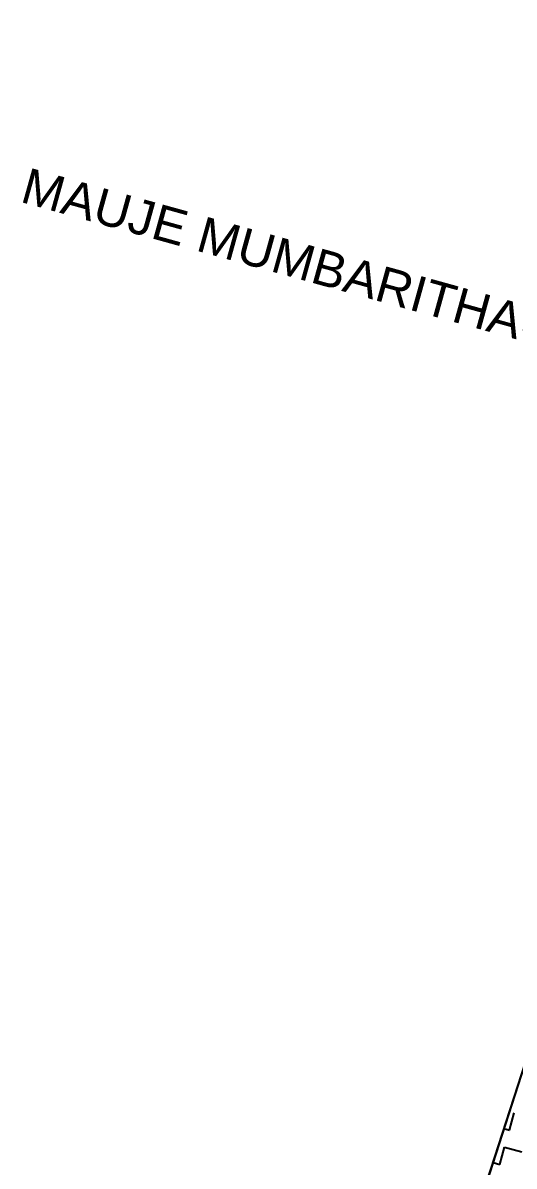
# Model space of a CAD drawing. Header units: metres. Extents: x 291974 to 293244, y 2020596 to 2023640.
# Drawn here: x 292501.4 to 292570.4, y 2022921.2 to 2023082.1 of the extents above; entities that cross this region are included whole.
import ezdxf

# ---------------------------------------------------------------- set-up
doc = ezdxf.new("R2010")
doc.units = ezdxf.units.M
doc.header["$MEASUREMENT"] = 0
for name, color, linetype in [('POLY_HATCH', 12, 'Continuous'), ('TEXT_MAPOUT', 7, 'Continuous'), ('V_BOUND_LINE', 7, 'Continuous')]:
    doc.layers.add(name, color=color, linetype=linetype)
doc.styles.get("Standard").update_dxf_attribs({"font": 'arial.ttf'})

msp = doc.modelspace()

# ---------------------------------------------------------------- linework, layer by layer
at = {"layer": 'POLY_HATCH'}
msp.add_line((292537.1, 2022827.77), (292619.3, 2023082.13), dxfattribs=at)
at = {"layer": 'POLY_HATCH', "linetype": 'Continuous'}
for p, q in [((292569.77, 2022926.3), (292570.44, 2022928.71)), ((292569.01, 2022926.51), (292569.77, 2022926.3)), ((292568.43, 2022921.48), (292569.1, 2022923.89)), ((292569.1, 2022923.89), (292571.51, 2022923.22)), ((292567.47, 2022921.75), (292568.43, 2022921.48))]:
    msp.add_line(p, q, dxfattribs=at)
at = {"layer": 'V_BOUND_LINE'}
msp.add_line((292572.31, 2022936.79), (292543.85, 2022848.25), dxfattribs=at)

# ---------------------------------------------------------------- texts
at = {"layer": 'TEXT_MAPOUT'}
msp.add_text('MAUJE MUMBARITHACHI SHIV', height=5.0029, rotation=344.4986, dxfattribs=at).set_placement((292500.82, 2023056.98))

doc.saveas('drawing.dxf')
